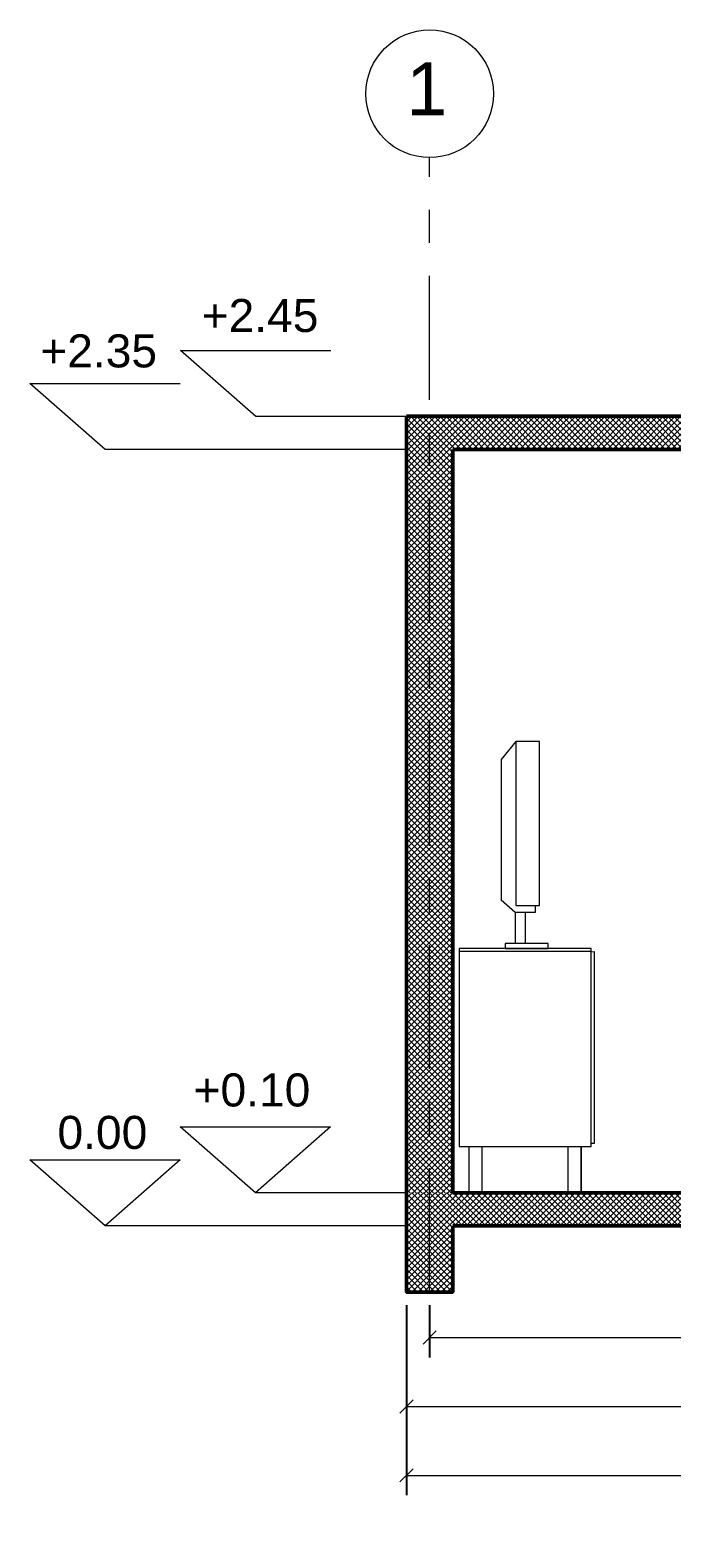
# Model space of a CAD drawing. Header units: inches. Extents: x -1721 to -596, y -6348 to -3031.
# Drawn here: x -919.043 to -917.102, y -3171.271 to -3166.749 of the extents above; entities that cross this region are included whole.
import ezdxf

# ---------------------------------------------------------------- set-up
doc = ezdxf.new("R2010")
doc.units = ezdxf.units.IN
doc.header["$MEASUREMENT"] = 0
doc.linetypes.add('$0$CENTERX2', pattern=[4, 2.5, -0.5, 0.5, -0.5])
doc.linetypes.add('$0$CENTRO2', pattern=[1.125, 0.75, -0.125, 0.125, -0.125])
for name, color, linetype, lineweight in [('$0$A-SECT-MCUT', 7, 'Continuous', 35), ('$0$AA - pareti sezionate', 236, 'Continuous', 50), ('$0$AA- arredo', 8, 'Continuous', 18), ('$1$AA - linee quote', 3, 'Continuous', 13), ('$2$A-SECT-PATT', 8, 'Continuous', 18), ('$2$A-WALL-FULL', 7, 'Continuous', 35), ('A-FURN', 8, 'Continuous', 18)]:
    doc.layers.add(name, color=color, linetype=linetype, lineweight=lineweight)
doc.styles.add('$0$ARIAL', font='Arial.ttf')
doc.styles.add('$4$E-ROMANS', font='romans.shx', dxfattribs={"width": 0.8})
doc.styles.get("Standard").update_dxf_attribs({"font": 'Arial.ttf'})
doc.dimstyles.new('$0$E-0100_TICK_12', dxfattribs={"dimscale": 0.001, "dimtxt": 70, "dimasz": 40, "dimexe": 60, "dimexo": 40, "dimgap": 60, "dimtad": 4, "dimdec": 0, "dimlfac": 100, "dimzin": 0, "dimdsep": 46, "dimtxsty": '$4$E-ROMANS', "dimblk": 'OBLIQUE', "dimblk1": 'OBLIQUE', "dimblk2": 'OBLIQUE', "dimcen": 60, "dimclrd": 256, "dimclre": 256, "dimclrt": 256, "dimadec": 0, "dimazin": 0, "dimtfac": 1, "dimtdec": 0, "dimtmove": 1, "dimatfit": 3, "dimldrblk": '$0$_Open90', "dimfxl": 1, "dimtfill": 1, "dimtolj": 1, "dimtzin": 0, "dimlwd": -1, "dimarcsym": 0})

# ---------------------------------------------------------------- blocks, each defined once
blk = doc.blocks.new('_Oblique')
at = {"color": 0, "linetype": 'ByBlock', "lineweight": -2}
blk.add_line((-0.5, -0.5), (0.5, 0.5), dxfattribs=at)
blk = doc.blocks.new('*D1055')
at = {"layer": '$1$AA - linee quote', "linetype": 'Continuous', "lineweight": -2, "transparency": 16777216}
for p, q in [((-917.8328608176354, -3170.608250579291), (-917.8328608176354, -3170.766134355539)), ((-914.8396002491957, -3170.608250579291), (-914.8396002491957, -3170.766134355539))]:
    blk.add_line(p, q, dxfattribs=at)
at = {"layer": '$1$AA - linee quote', "transparency": 16777216}
blk.add_line((-917.8328608176354, -3170.706134355539), (-914.8396002491957, -3170.706134355539), dxfattribs=at)
at = {"layer": 'DEFPOINTS', "color": 0, "linetype": 'Continuous', "transparency": 16777216}
for p in [(-917.8328608176354, -3170.568250579291), (-914.8396002491957, -3170.568250579291), (-914.8396002491957, -3170.706134355539)]:
    blk.add_point(p, dxfattribs=at)
at = {"layer": '$1$AA - linee quote', "linetype": 'Continuous', "transparency": 16777216, "xscale": 0.04, "yscale": 0.04, "zscale": 0.04, "rotation": 180}
blk.add_blockref('_Oblique', (-917.8328608176354, -3170.706134355539), dxfattribs=at)
at = {"layer": '$1$AA - linee quote', "linetype": 'Continuous', "transparency": 16777216, "xscale": 0.04, "yscale": 0.04, "zscale": 0.04}
blk.add_blockref('_Oblique', (-914.8396002491957, -3170.706134355539), dxfattribs=at)
at = {"layer": '$1$AA - linee quote', "linetype": 'Continuous', "transparency": 16777216, "insert": (-916.3362305334156, -3170.801134355539), "char_height": 0.07, "attachment_point": 5, "style": '$4$E-ROMANS', "bg_fill": 3, "box_fill_scale": 1.25, "bg_fill_color": 256, "bg_fill_true_color": 13158600, "bg_fill_transparency": 0}
blk.add_mtext('\\A1;299', dxfattribs=at)
blk = doc.blocks.new('$0$_Open90')
at = {"color": 0, "linetype": 'ByBlock', "lineweight": -2}
for p, q in [((-19.68503937007874, 19.68503937007874), (0, 0)), ((0, 0), (-39.37007874015748, 0)), ((0, 0), (-19.68503937007874, -19.68503937007874))]:
    blk.add_line(p, q, dxfattribs=at)
blk = doc.blocks.new('*D1056')
at = {"layer": '$1$AA - linee quote', "linetype": 'Continuous', "lineweight": -2, "transparency": 16777216}
for p, q in [((-917.902860817637, -3170.608250579291), (-917.902860817637, -3170.974342198762)), ((-914.777202747241, -3170.608250579291), (-914.777202747241, -3170.974342198762))]:
    blk.add_line(p, q, dxfattribs=at)
at = {"layer": '$1$AA - linee quote', "transparency": 16777216}
blk.add_line((-917.902860817637, -3170.914342198762), (-914.777202747241, -3170.914342198762), dxfattribs=at)
at = {"layer": 'DEFPOINTS', "color": 0, "linetype": 'Continuous', "transparency": 16777216}
for p in [(-917.902860817637, -3170.568250579291), (-914.777202747241, -3170.568250579291), (-914.777202747241, -3170.914342198762)]:
    blk.add_point(p, dxfattribs=at)
at = {"layer": '$1$AA - linee quote', "linetype": 'Continuous', "transparency": 16777216, "xscale": 0.04, "yscale": 0.04, "zscale": 0.04, "rotation": 180}
blk.add_blockref('_Oblique', (-917.902860817637, -3170.914342198762), dxfattribs=at)
at = {"layer": '$1$AA - linee quote', "linetype": 'Continuous', "transparency": 16777216, "xscale": 0.04, "yscale": 0.04, "zscale": 0.04}
blk.add_blockref('_Oblique', (-914.777202747241, -3170.914342198762), dxfattribs=at)
at = {"layer": '$1$AA - linee quote', "linetype": 'Continuous', "transparency": 16777216, "insert": (-916.3400317824389, -3171.009342198762), "char_height": 0.07, "attachment_point": 5, "style": '$4$E-ROMANS', "bg_fill": 3, "box_fill_scale": 1.25, "bg_fill_color": 256, "bg_fill_true_color": 13158600, "bg_fill_transparency": 0}
blk.add_mtext('\\A1;313', dxfattribs=at)
blk = doc.blocks.new('*D1057')
at = {"layer": '$1$AA - linee quote', "linetype": 'Continuous', "lineweight": -2, "transparency": 16777216}
for p, q in [((-917.902860817637, -3170.608250579291), (-917.902860817637, -3171.183055261806)), ((-908.7628608174879, -3170.608250579291), (-908.7628608174879, -3171.183055261806))]:
    blk.add_line(p, q, dxfattribs=at)
at = {"layer": '$1$AA - linee quote', "transparency": 16777216}
blk.add_line((-917.902860817637, -3171.123055261806), (-908.7628608174879, -3171.123055261806), dxfattribs=at)
at = {"layer": 'DEFPOINTS', "color": 0, "linetype": 'Continuous', "transparency": 16777216}
for p in [(-917.902860817637, -3170.568250579291), (-908.7628608174879, -3170.568250579291), (-908.7628608174879, -3171.123055261806)]:
    blk.add_point(p, dxfattribs=at)
at = {"layer": '$1$AA - linee quote', "linetype": 'Continuous', "transparency": 16777216, "xscale": 0.04, "yscale": 0.04, "zscale": 0.04, "rotation": 180}
blk.add_blockref('_Oblique', (-917.902860817637, -3171.123055261806), dxfattribs=at)
at = {"layer": '$1$AA - linee quote', "linetype": 'Continuous', "transparency": 16777216, "xscale": 0.04, "yscale": 0.04, "zscale": 0.04}
blk.add_blockref('_Oblique', (-908.7628608174879, -3171.123055261806), dxfattribs=at)
at = {"layer": '$1$AA - linee quote', "linetype": 'Continuous', "transparency": 16777216, "insert": (-913.3328608175625, -3171.218055261806), "char_height": 0.07, "attachment_point": 5, "style": '$4$E-ROMANS', "bg_fill": 3, "box_fill_scale": 1.25, "bg_fill_color": 256, "bg_fill_true_color": 13158600, "bg_fill_transparency": 0}
blk.add_mtext('\\A1;914', dxfattribs=at)

msp = doc.modelspace()

# ---------------------------------------------------------------- hatches: boundary and pattern name
at = {"layer": '$1$AA - linee quote'}
h = msp.add_hatch(color=256, dxfattribs=at)
h.dxf.hatch_style = 1
h.paths.add_polyline_path([(-918.5865445924039, -3167.718700800101), (-918.1315114696743, -3167.718700800101), (-918.3590280310393, -3167.918919800101)], flags=17)
h.paths.add_polyline_path([(-918.1315114696743, -3167.718700800101), (-918.3590280310393, -3167.918919800101), (-918.5865445924039, -3167.718700800101)])
h = msp.add_hatch(color=256, dxfattribs=at)
h.dxf.hatch_style = 1
h.paths.add_polyline_path([(-919.0427121605801, -3167.818700778376), (-918.58767903785, -3167.818700778376), (-918.8151955992143, -3168.018919778376)], flags=17)
h.paths.add_polyline_path([(-918.58767903785, -3167.818700778376), (-918.8151955992143, -3168.018919778376), (-919.0427121605801, -3167.818700778376)])
h = msp.add_hatch(color=256, dxfattribs=at)
h.dxf.hatch_style = 1
h.paths.add_polyline_path([(-918.58767903785, -3170.068031580026), (-918.1326459151205, -3170.068031580026), (-918.3601624764854, -3170.268250580025)], flags=17)
h.paths.add_polyline_path([(-918.1326459151205, -3170.068031580026), (-918.3601624764854, -3170.268250580025), (-918.58767903785, -3170.068031580026)])
h = msp.add_hatch(color=256, dxfattribs=at)
h.dxf.hatch_style = 1
h.paths.add_polyline_path([(-919.0427121605801, -3170.168031579281), (-918.58767903785, -3170.168031579281), (-918.8151955992143, -3170.368250579282)], flags=17)
h.paths.add_polyline_path([(-918.58767903785, -3170.168031579281), (-918.8151955992143, -3170.368250579282), (-919.0427121605801, -3170.168031579281)])
at = {"layer": '$2$A-SECT-PATT', "true_color": 0x000000}
h = msp.add_hatch(dxfattribs=at)
h.set_pattern_fill('ANSI37', color=18, scale=0.1, angle=540)
h.set_pattern_definition([(224.9999999999999, (-952.9250715908724, -3236.068170914265), (0.008838834764831844, -0.008838834764831795), []), (314.9999999999999, (-952.9250715908724, -3236.068170914265), (0.008838834764831858, 0.008838834764831783), [])])
h.paths.add_polyline_path([(-914.8594566828858, -3168.31084635876), (-914.8594566828858, -3168.328078576992), (-914.7773027261647, -3168.328078576992), (-914.7773027261647, -3167.918250579249), (-917.7628608176336, -3167.918250579249), (-917.902860817637, -3167.918250579249), (-917.902860817637, -3170.268250579289), (-917.7628608176336, -3170.268250579289), (-917.7628608176336, -3168.018250579256), (-914.9027928782816, -3168.018250579256), (-914.9020977300761, -3168.328078576992), (-914.8948799382279, -3168.328078576992), (-914.8948799382279, -3168.31084635876)])
h = msp.add_hatch(dxfattribs=at)
h.set_pattern_fill('ANSI37', color=18, scale=0.1, angle=540)
h.set_pattern_definition([(224.9999999999999, (-916.3400317824385, -3170.41825057929), (0.008838834764831844, -0.008838834764831795), []), (314.9999999999999, (-916.3400317824385, -3170.41825057929), (0.008838834764831858, 0.008838834764831783), [])])
h.paths.add_polyline_path([(-914.8948799382008, -3170.161000567741), (-914.8948799382008, -3170.144000569489), (-914.9019977511497, -3170.144000569489), (-914.9019977511497, -3170.232000579287), (-914.901801165994, -3170.236208077795), (-914.9019977511497, -3170.268250579289), (-917.902860817637, -3170.268250579289), (-917.902860817637, -3170.568250579295), (-917.7628608176336, -3170.568250579295), (-917.7628608176336, -3170.368250579289), (-914.9019977511497, -3170.368250579289), (-914.9019977511497, -3170.568250579295), (-914.777202747241, -3170.568250579295), (-914.777202747241, -3170.144000569489), (-914.8597273398038, -3170.144000569489), (-914.8597273398038, -3170.161000567741)])

# ---------------------------------------------------------------- linework, layer by layer
at = {"layer": '$0$A-SECT-MCUT'}
msp.add_line((-917.7628608176336, -3170.268250579283), (-914.9019977511497, -3170.268250579283), dxfattribs=at)
at = {"layer": '$0$AA - pareti sezionate'}
for p, q in [((-917.902860817637, -3167.918250579247), (-914.7773027261647, -3167.918250579247)), ((-917.902860817637, -3167.918250579247), (-917.902860817637, -3170.268250579283)), ((-917.7628608176336, -3168.01825057925), (-914.9027928782816, -3168.01825057925)), ((-917.7628608176336, -3168.01825057925), (-917.7628608176336, -3170.268250579283)), ((-917.7628608176336, -3170.268250579283), (-914.9019977511497, -3170.268250579283)), ((-917.7628608176336, -3170.368250579283), (-914.9027928782816, -3170.368250579283))]:
    msp.add_line(p, q, dxfattribs=at)
msp.add_lwpolyline([(-917.7628608176336, -3170.368250579283), (-917.7628608176336, -3170.568250579291), (-917.902860817637, -3170.568250579291), (-917.902860817637, -3170.268250579283), (-917.902860817637, -3170.268250579283)], dxfattribs=at)
at = {"layer": '$0$AA- arredo', "linetype": 'Continuous', "lineweight": 18}
for p, q in [((-917.5721275683653, -3168.902672367833), (-917.616681791934, -3168.956630811632)), ((-917.616681791934, -3168.956630811632), (-917.616681791934, -3169.382093020552)), ((-917.5741833742658, -3169.419277201405), (-917.5741833742658, -3169.513809539871)), ((-917.5438280646894, -3169.419277201405), (-917.5438280646894, -3169.513809539871)), ((-917.7427560423464, -3169.528250579283), (-917.7427560423464, -3169.528284699462)), ((-917.7427559431644, -3169.528284699462), (-917.7427559431644, -3169.528250579283)), ((-917.3447560442536, -3169.528250579283), (-917.7427559431644, -3169.528250579283)), ((-917.7437561033815, -3169.53925064032), (-917.7437561033815, -3170.127250518249)), ((-917.7437559431644, -3169.529250609803), (-917.7437559431644, -3169.537250609804)), ((-917.3447560442536, -3169.538250579285), (-917.7427560423464, -3169.538250579285)), ((-917.3437560442538, -3169.537250609804), (-917.3437560442538, -3169.529250609803)), ((-917.3437558840367, -3170.127250518249), (-917.3437558840367, -3169.53925064032)), ((-917.342753608302, -3169.538250579285), (-917.3347536083021, -3169.538267624877)), ((-917.333753608302, -3170.117250579285), (-917.333753608302, -3169.539250579283)), ((-917.7427560423464, -3170.128250579285), (-917.3447560442536, -3170.128250579285)), ((-917.7347559507938, -3170.128214495137), (-917.7347559507938, -3170.128250579285)), ((-917.7138744004816, -3170.128250579285), (-917.7138744004816, -3170.268250579283)), ((-917.679732264858, -3170.128250579285), (-917.6797220314202, -3170.128250579285)), ((-917.6738744004817, -3170.268250579283), (-917.6738744004817, -3170.128250579285)), ((-917.4148129824046, -3170.128250579285), (-917.4148129824046, -3170.268250579283)), ((-917.3748130005657, -3170.268250579283), (-917.3748130005657, -3170.128250579285)), ((-917.3736375878902, -3170.268250579283), (-917.3736375878902, -3170.128250579285)), ((-917.3447560442536, -3170.128216503262), (-917.3447560442536, -3170.128250579285)), ((-917.3447560442536, -3170.128216503262), (-917.3447560442536, -3170.128250579285)), ((-917.3447560442536, -3170.128250579285), (-917.3447560442536, -3170.128216505111)), ((-917.3437560442538, -3170.127250579285), (-917.3437560442538, -3170.119250579284)), ((-917.342753608302, -3170.118250579285), (-917.342753608302, -3170.118216505)), ((-917.342753608302, -3170.118250579285), (-917.3347536083021, -3170.118250579285)), ((-917.3347536083021, -3170.118216505), (-917.3347536083021, -3170.118250579285))]:
    msp.add_line(p, q, dxfattribs=at)
at = {"layer": '$0$AA- arredo', "linetype": 'Continuous', "lineweight": 18, "flags": 128}
for points in [[(-917.5000743827862, -3168.902672367833), (-917.5721275683653, -3168.902672367833), (-917.5721275683653, -3169.39826960617), (-917.5000743827862, -3169.39826960617)], [(-917.5741833742658, -3169.513809539871), (-917.6046612005083, -3169.513809539871), (-917.6046612005083, -3169.528250579283), (-917.4743072254948, -3169.528250579283), (-917.4743072254948, -3169.513809539871)]]:
    msp.add_lwpolyline(points, close=True, dxfattribs=at)
msp.add_lwpolyline([(-917.5134727551135, -3169.39826960617), (-917.5134727551135, -3169.419277201405), (-917.5741833742658, -3169.419277201405), (-917.616681791934, -3169.382093020552)], dxfattribs=at)
at = {"layer": '$0$AA- arredo', "linetype": 'Continuous', "lineweight": 18}
for centre, radius, start, end in [((-917.7427168682723, -3169.529289652984), 0.00103980815612173, 92.15362195982846, 182.1518733484923), ((-917.3447536083021, -3169.529250640323), 0.001000000000000223, 0, 90), ((-917.7427168682723, -3169.537211406401), 0.00103980815612173, 177.8481266515076, 267.8463780401715), ((-917.7427168682723, -3169.539289553801), 0.00103980815612173, 92.15362195982846, 182.1518733484923), ((-917.3447536083021, -3169.537250579285), 0.001000000000000223, 270, 0), ((-917.3447536083021, -3169.539250579283), 0.001000000000000223, 0, 90), ((-917.342753608302, -3169.539250579283), 0.001000000000000223, 90, 180), ((-917.3347536083021, -3169.539267624878), 0.001000000000000223, 0, 90), ((-917.7426801812305, -3170.127174657133), 0.001078593243210191, 175.9668639163081, 265.9668639160101), ((-917.7347559507938, -3170.127250579285), 0.0009999999999995015, 270, 284.9999999999818), ((-917.3448791168884, -3170.127127526369), 0.001129787212607176, 276.2589491725316, 353.7502307768734), ((-917.3427536006063, -3170.117250579285), 0.0009999999999995293, 180, 270), ((-917.3347536159977, -3170.117250579285), 0.0009999999999995293, 270, 0)]:
    msp.add_arc(centre, radius, start, end, dxfattribs=at)
at = {"layer": '$1$AA - linee quote', "linetype": '$0$CENTRO2', "ltscale": 0.5}
msp.add_line((-917.8328608176354, -3170.568250579291), (-917.8328608176354, -3167.135403403765), dxfattribs=at)
at = {"layer": '$1$AA - linee quote'}
for p, q in [((-918.3590280310394, -3167.918919800105), (-918.5865445924053, -3167.718700800103)), ((-918.5865445924053, -3167.718700800103), (-918.1315114696756, -3167.718700800103)), ((-918.8151955992162, -3168.01891977838), (-919.042712160581, -3167.818700778379)), ((-919.042712160581, -3167.818700778379), (-918.5876790378508, -3167.818700778379)), ((-918.3601624764863, -3170.268250580029), (-918.5876790378508, -3170.068031580027)), ((-918.5876790378508, -3170.068031580027), (-918.1326459151211, -3170.068031580027)), ((-918.1326459151211, -3170.068031580027), (-918.3601624764863, -3170.268250580029)), ((-918.8151955992162, -3170.368250579283), (-919.042712160581, -3170.168031579284)), ((-919.042712160581, -3170.168031579284), (-918.5876790378508, -3170.168031579284)), ((-918.5876790378508, -3170.168031579284), (-918.8151955992162, -3170.368250579283))]:
    msp.add_line(p, q, dxfattribs=at)
at = {"layer": '$1$AA - linee quote', "linetype": 'Continuous'}
for p, q in [((-917.9028604628644, -3167.918919800105), (-918.3590280310394, -3167.918919800105)), ((-918.3601625107177, -3168.01891977838), (-918.8151955992162, -3168.01891977838)), ((-917.902860817637, -3168.01891977838), (-918.3601625107177, -3168.01891977838)), ((-917.9028607834055, -3170.268250580029), (-918.3601624764863, -3170.268250580029)), ((-917.902860817637, -3170.368250579283), (-918.8151955992162, -3170.368250579283))]:
    msp.add_line(p, q, dxfattribs=at)
at = {"layer": '$1$AA - linee quote'}
msp.add_circle((-917.8328608176354, -3166.942130903767), 0.1932724999999997, dxfattribs=at)
at = {"layer": '$2$A-WALL-FULL'}
for p, q in [((-917.7530050935891, -3170.268250579283), (-917.7535398531109, -3170.268250579283)), ((-917.7268201199702, -3170.268250579283), (-917.7273366561241, -3170.268250579283)), ((-917.7268018966043, -3170.268250579283), (-917.7268201180926, -3170.268250579283))]:
    msp.add_line(p, q, dxfattribs=at)
at = {"color": 7}
msp.add_line((-917.7628608176336, -3170.071552606328), (-917.7628608176336, -3169.997533166521), dxfattribs=at)
at = {"layer": 'A-FURN'}
msp.add_line((-917.8328608176354, -3167.80953457738), (-917.8328608176354, -3167.80953457738), dxfattribs=at)

# ---------------------------------------------------------------- texts
at = {"layer": '$1$AA - linee quote', "linetype": 'Continuous', "char_height": 0.1, "attachment_point": 3}
for s, insert in [('+2.45', (-918.1694616803699, -3167.563180121808)), ('+2.35', (-918.6578906274727, -3167.67021188625)), ('+0.10', (-918.1939771030109, -3169.906739800414)), ('0.00', (-918.687358243581, -3170.035177670408))]:
    msp.add_mtext_dynamic_manual_height_columns(s, width=0.4645536411903208, gutter_width=1, heights=[0], dxfattribs=dict(at, insert=insert))
at = {"layer": '$1$AA - linee quote', "linetype": '$0$CENTERX2', "ltscale": 5, "style": '$0$ARIAL'}
msp.add_attdef('1', (-917.903460939981, -3167.006943040329), '', height=0.1599998912102502, dxfattribs=at)

# ---------------------------------------------------------------- next in the draw order: dimensions: what is measured, and where the dimension line sits
at = {"layer": '$1$AA - linee quote', "color": 7, "linetype": 'Continuous', "true_color": 0xffffff}
dim = msp.add_linear_dim(base=(-914.8396002491957, -3170.706134355539), p1=(-917.8328608176354, -3170.568250579291), p2=(-914.8396002491957, -3170.568250579291), dimstyle='$0$E-0100_TICK_12', dxfattribs=at)
dim.commit()
dim.dimension.update_dxf_attribs({"geometry": '*D1055', "text_midpoint": (-916.3362305334156, -3170.801134355539)})

# ---------------------------------------------------------------- next in the draw order: dimensions: what is measured, and where the dimension line sits
dim = msp.add_linear_dim(base=(-914.777202747241, -3170.914342198762), p1=(-917.902860817637, -3170.568250579291), p2=(-914.777202747241, -3170.568250579291), dimstyle='$0$E-0100_TICK_12', dxfattribs=at)
dim.commit()
dim.dimension.update_dxf_attribs({"geometry": '*D1056', "text_midpoint": (-916.3400317824389, -3171.009342198762)})

# ---------------------------------------------------------------- next in the draw order: dimensions: what is measured, and where the dimension line sits
dim = msp.add_linear_dim(base=(-908.7628608174879, -3171.123055261806), p1=(-917.902860817637, -3170.568250579291), p2=(-908.7628608174879, -3170.568250579291), dimstyle='$0$E-0100_TICK_12', dxfattribs=at)
dim.commit()
dim.dimension.update_dxf_attribs({"geometry": '*D1057', "text_midpoint": (-913.3328608175625, -3171.218055261806)})

doc.saveas('drawing.dxf')
